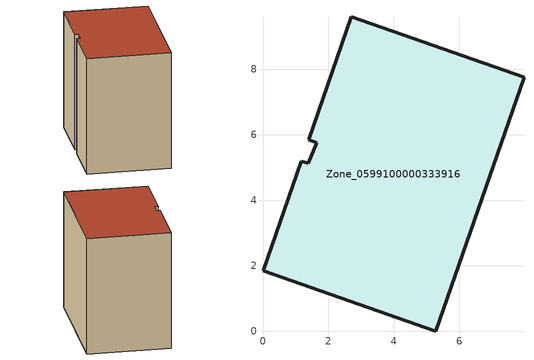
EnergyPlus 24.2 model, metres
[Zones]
Zone_0599100000333916
 floor ground (C_G): 1.17,5.19 1.38,5.12 1.65,5.75 1.4,5.84 2.7,9.59 7.97,7.75 5.28,0 0,1.84 z0
 wall outside (C_F): 2.7,9.59 1.4,5.84 1.65,5.75 1.38,5.12 1.17,5.19 0,1.84 5.28,0 7.97,7.75 2.7,9.59 z0:8.11
 roof outside (C_R): 1.38,5.12 1.17,5.19 0,1.84 5.28,0 7.97,7.75 2.7,9.59 1.4,5.84 1.65,5.75 z8.11
[BUILDING]
Pand.0599100000333916: North Axis=0; Terrain=City; Loads Convergence Tolerance Value=0.04; Temperature Convergence Tolerance Value=0.4; Solar Distribution=FullExterior; Maximum Number of Warmup Days=25; Minimum Number of Warmup Days=1
[Site:Location]
Rotterdam.The.Hague.AP_ZH_NLD Design_Conditions: Latitude=51.96; Longitude=4.45; Time Zone=1; Elevation=-4.5
[SITE:GROUNDTEMPERATURE:BUILDINGSURFACE]
18, 18, 18, 18, 18, 18, 18, 18, 18, 18, 18, 18
[MATERIAL] Thermal Absorptance=0.9; Solar Absorptance=0.7; Visible Absorptance=0.7
Name | Roughness | Thickness | Conductivity | Density | Specific Heat
G.TI.1975-1991 | MediumSmooth | 0.15 | 0.288461 | 540 | 1210
F.TI.1975-1991 | Rough | 0.3 | 0.230769 | 1920 | 840
R.TI.1975-1991 | MediumRough | 0.2 | 0.153846 | 1500 | 1000
[CONSTRUCTION]
C_G: G.TI.1975-1991
C_F: F.TI.1975-1991
C_R: R.TI.1975-1991
[ZONE]
Zone_0599100000333916: Type=1; Multiplier=1; Ceiling Height=Autocalculate; Volume=Autocalculate; Floor Area=autocalculate; Part of Total Floor Area=Yes
[ZONEINFILTRATION:DESIGNFLOWRATE]
Infil_Zone_0599100000333916: Zone or ZoneList or Space or SpaceList=Zone_0599100000333916; Schedule=AlwaysOn; Design Flow Rate Calculation Method=Flow/Area; Flow Rate per Floor Area=0.003; Constant Term Coefficient=1; Temperature Term Coefficient=0; Velocity Term Coefficient=0; Velocity Squared Term Coefficient=0
[HVACTEMPLATE:ZONE:IDEALLOADSAIRSYSTEM]
Zone_0599100000333916: Maximum Heating Supply Air Temperature=50; Minimum Cooling Supply Air Temperature=13; Maximum Heating Supply Air Humidity Ratio=0.0156; Minimum Cooling Supply Air Humidity Ratio=0.0077; Heating Limit=NoLimit; Cooling Limit=NoLimit; Dehumidification Control Type=ConstantSensibleHeatRatio; Cooling Sensible Heat Ratio=0.7; Dehumidification Setpoint=60; Humidification Control Type=None; Humidification Setpoint=30; Outdoor Air Method=None; Outdoor Air Flow Rate per Person=0.00944; Outdoor Air Flow Rate per Zone Floor Area=0; Outdoor Air Flow Rate per Zone=0; Demand Controlled Ventilation Type=None; Outdoor Air Economizer Type=NoEconomizer; Heat Recovery Type=None; Sensible Heat Recovery Effectiveness=0.7; Latent Heat Recovery Effectiveness=0.65
[ZONECONTROL:THERMOSTAT]
ThermostatControl_Zone_0599100000333916: Zone or ZoneList=Zone_0599100000333916; Control Type Schedule=DualSetpointControlType; Control 1=Thermostat_Zone_0599100000333916; Temperature Difference Between Cutout And Setpoint=0
[THERMOSTATSETPOINT:DUALSETPOINT]
Thermostat_Zone_0599100000333916: Heating Setpoint Temperature Schedule=HeatingSetpoint_Zone_0599100000333916; Cooling Setpoint Temperature Schedule=CoolingSetpoint_Zone_0599100000333916
[SCHEDULE:COMPACT]
HeatingSetpoint_Zone_0599100000333916: Through: 12/31, For: AllDays, Until: 24:00, 21
CoolingSetpoint_Zone_0599100000333916: Through: 12/31, For: AllDays, Until: 24:00, 24
DualSetpointControlType: Through: 12/31, For: AllDays, Until: 24:00, 4
AlwaysOn: Through: 12/31, For: AllDays, Until: 24:00, 1
